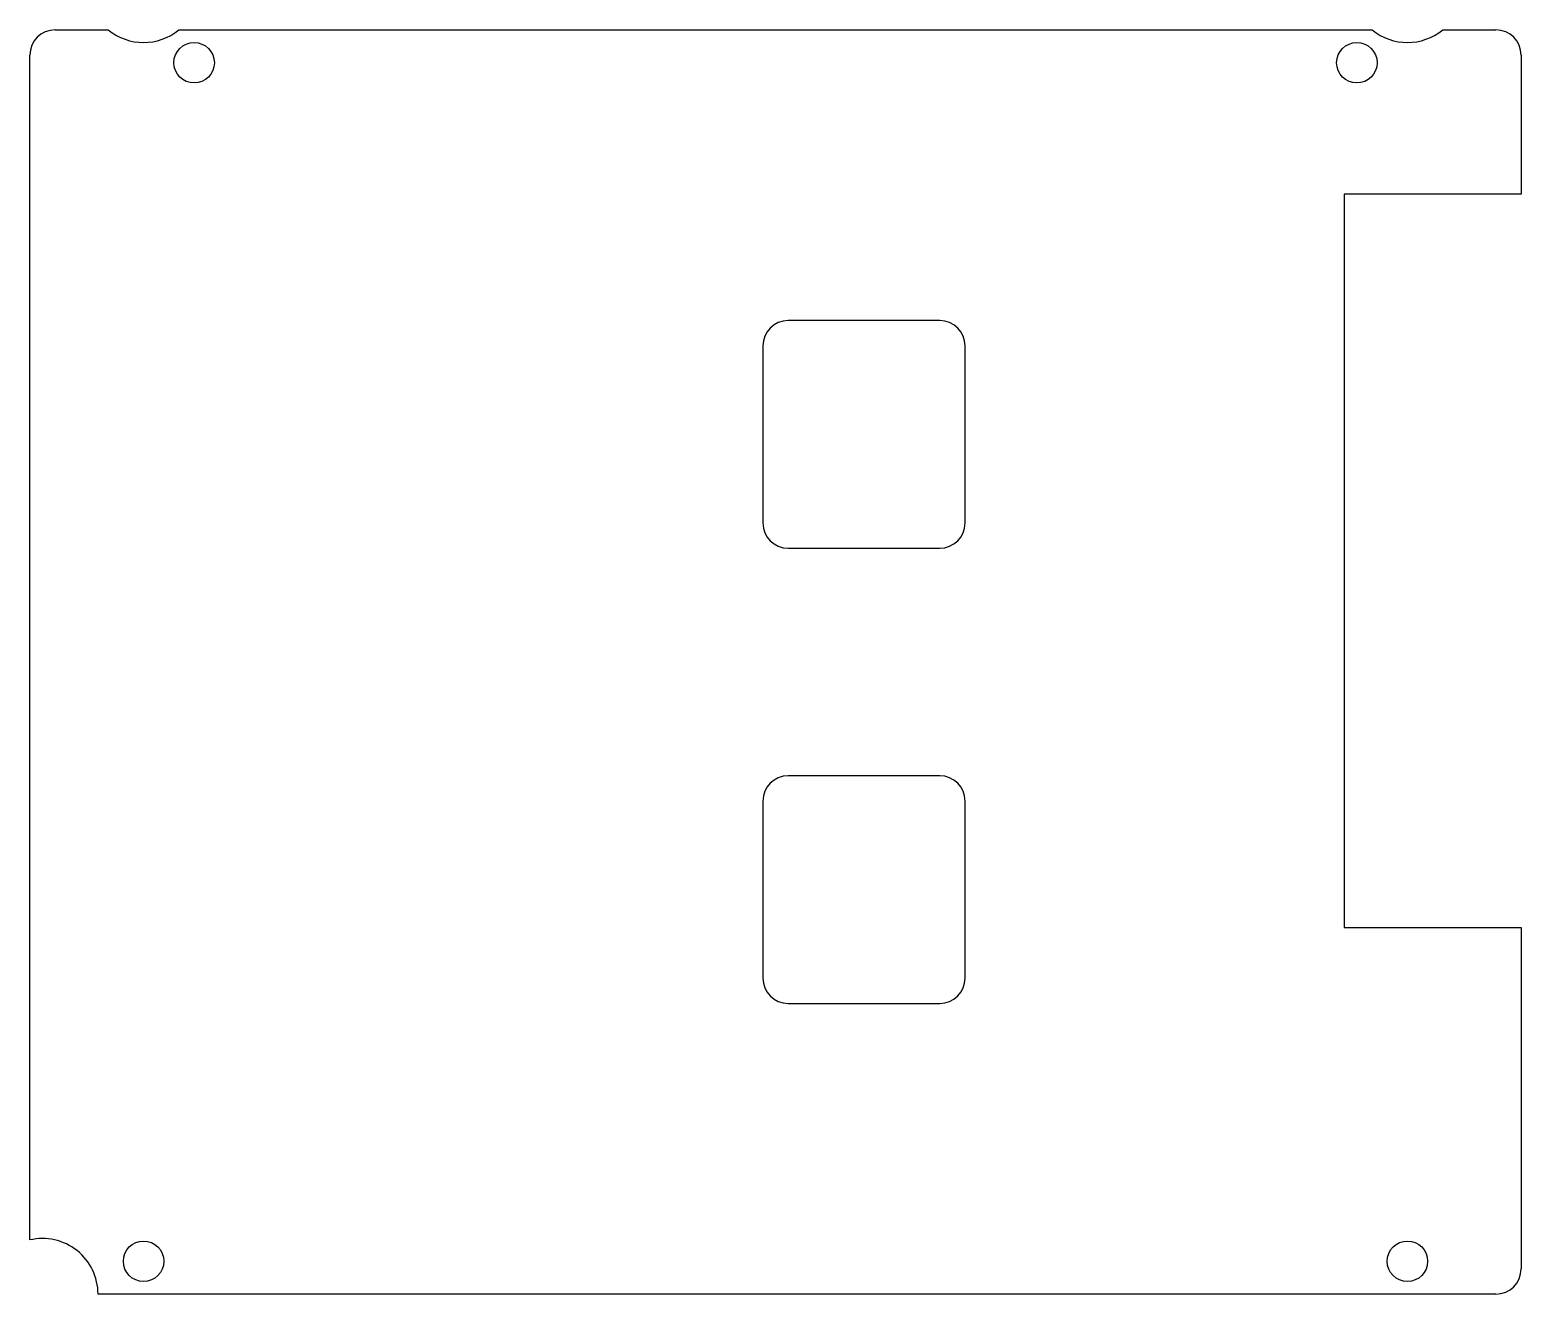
# Model space of a CAD drawing. Header units: millimetres. Extents: x -29.5 to 29.5, y 10 to 60.
import ezdxf

# ---------------------------------------------------------------- set-up
doc = ezdxf.new("R2010")
doc.units = ezdxf.units.MM

msp = doc.modelspace()

# ---------------------------------------------------------------- linework, layer by layer
for p, q in [((-28.5, 60, 4.35), (-26.396, 60, 4.35)), ((-23.604, 60, 4.35), (23.604, 60, 4.35)), ((26.396, 60, 4.35), (28.5, 60, 4.35)), ((-29.5, 12.142, 4.35), (-29.5, 59, 4.35)), ((29.5, 59, 4.35), (29.5, 53.5, 4.35)), ((29.5, 53.5, 4.35), (22.5, 53.5, 4.35)), ((22.5, 53.5, 4.35), (22.5, 24.5, 4.35)), ((6.5, 48.5, 4.35), (0.5, 48.5, 4.35)), ((-0.5, 47.5, 4.35), (-0.5, 40.5, 4.35)), ((7.5, 40.5, 4.35), (7.5, 47.5, 4.35)), ((0.5, 39.5, 4.35), (6.5, 39.5, 4.35)), ((6.5, 30.5, 4.35), (0.5, 30.5, 4.35)), ((-0.5, 29.5, 4.35), (-0.5, 22.5, 4.35)), ((7.5, 22.5, 4.35), (7.5, 29.5, 4.35)), ((22.5, 24.5, 4.35), (29.5, 24.5, 4.35)), ((29.5, 24.5, 4.35), (29.5, 11, 4.35)), ((0.5, 21.5, 4.35), (6.5, 21.5, 4.35)), ((28.5, 10, 4.35), (-26.8, 10, 4.35))]:
    msp.add_line(p, q)
for centre in [(-23, 58.7, 4.35), (23, 58.7, 4.35), (-25, 11.3, 4.35), (25, 11.3, 4.35)]:
    msp.add_circle(centre, 0.8)
for centre, radius, start, end in [((-28.5, 59, 4.35), 1, 90, 180), ((-25, 61.7, 4.35), 2.2, 230.59943, 309.40057), ((25, 61.7, 4.35), 2.2, 230.59943, 309.40057), ((28.5, 59, 4.35), 1, 0, 90), ((0.5, 47.5, 4.35), 1, 90, 180), ((6.5, 47.5, 4.35), 1, 0, 90), ((0.5, 40.5, 4.35), 1, -180, -90), ((6.5, 40.5, 4.35), 1, 270, 360), ((0.5, 29.5, 4.35), 1, 90, 180), ((6.5, 29.5, 4.35), 1, 0, 90), ((0.5, 22.5, 4.35), 1, -180, -90), ((6.5, 22.5, 4.35), 1, 270, 360), ((-29, 10, 4.35), 2.2, 0, 103.13656), ((28.5, 11, 4.35), 1, -90, 0)]:
    msp.add_arc(centre, radius, start, end)

doc.saveas('drawing.dxf')
